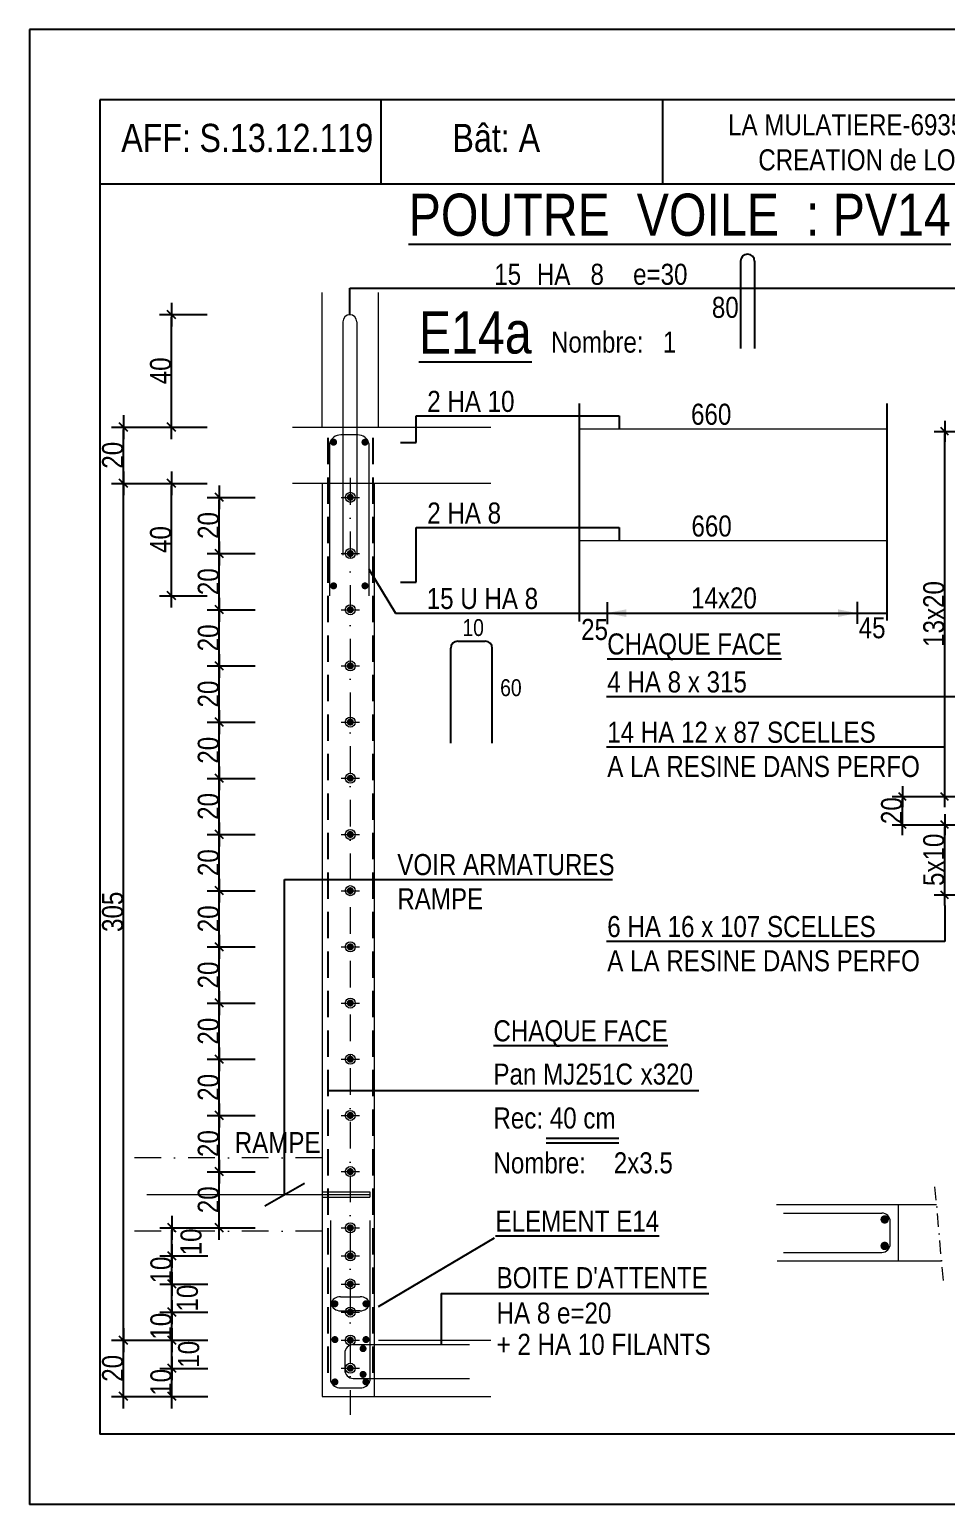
# Model space of a CAD drawing. Header units: metres. Extents: x -9927 to 45032, y -190416 to 12166.
# Drawn here: x 32681 to 33334, y -159147 to -158097 of the extents above; entities that cross this region are included whole.
import ezdxf
from ezdxf.enums import TextEntityAlignment as Align

# ---------------------------------------------------------------- set-up
doc = ezdxf.new("R2010")
doc.units = ezdxf.units.M
doc.header["$PDMODE"] = 65
doc.linetypes.add('CACHE2', pattern=[0.1875, 0.125, -0.0625])
doc.linetypes.add('TIRETPT2', pattern=[12.7, 6.35, -3.175, 0, -3.175])
for name, color, linetype in [('01_cote_gen', 4, 'Continuous'), ('01_fenetres', 171, 'Continuous'), ('01_linteaux', 3, 'Continuous'), ('01_sem', 42, 'Continuous'), ('01_texte', 230, 'Continuous'), ('AA_COTES', 2, 'Continuous')]:
    doc.layers.add(name, color=color, linetype=linetype)
doc.styles.add('STYLE2', font='ARIALN.TTF')
doc.dimstyles.new('JB25', dxfattribs={"dimscale": 0.1, "dimtxt": 150, "dimasz": 17, "dimexe": 0.1, "dimexo": 0.1, "dimgap": 0.09, "dimtad": 1, "dimdec": 1, "dimlfac": 0.5, "dimdsep": 46, "dimtxsty": 'STYLE2', "dimblk1": 'BOND_G', "dimblk2": 'BOND_D', "dimsah": 1, "dimcen": 1.5, "dimdle": 0.01, "dimse1": 1, "dimse2": 1, "dimclrd": 4, "dimclre": 2, "dimclrt": 5, "dimadec": 0, "dimazin": 0, "dimtfac": 2.333333, "dimtdec": 1, "dimtix": 1, "dimtmove": 2, "dimatfit": 3, "dimldrblk": 'BOND_G', "dimfxl": 1, "dimtolj": 1, "dimtzin": 0, "dimarcsym": 0})
doc.dimstyles.new('JB50', dxfattribs={"dimscale": 0.1, "dimtxt": 150, "dimasz": 15, "dimexe": 0.1, "dimexo": 0.1, "dimgap": 0.09, "dimtad": 1, "dimdec": 1, "dimdsep": 46, "dimtxsty": 'STYLE2', "dimblk1": 'BOND_G', "dimblk2": 'BOND_D', "dimsah": 1, "dimcen": 1.5, "dimdle": 0.01, "dimse1": 1, "dimse2": 1, "dimclrd": 4, "dimclre": 2, "dimclrt": 6, "dimazin": 2, "dimtfac": 2.333333, "dimtdec": 1, "dimtix": 1, "dimtmove": 2, "dimatfit": 3, "dimldrblk": 'BOND_G', "dimfxl": 1, "dimtolj": 1, "dimtzin": 0, "dimarcsym": 0})

# ---------------------------------------------------------------- blocks, each defined once
blk = doc.blocks.new('BOND_G')
at = {"layer": 'AA_COTES', "color": 0}
for p, q in [((0, -5), (0, 15)), ((5, 0), (-5, 0)), ((1.77, 1.77), (-1.77, -1.77))]:
    blk.add_line(p, q, dxfattribs=at)
blk = doc.blocks.new('BOND_D')
at = {"layer": 'AA_COTES', "color": 0}
for p, q in [((5, 0), (-5, 0)), ((-1.77, -1.77), (1.77, 1.77)), ((0, 5), (0, -15))]:
    blk.add_line(p, q, dxfattribs=at)
blk = doc.blocks.new('*D1529')
at = {"layer": '01_cote_gen', "color": 4, "linetype": 'Continuous', "lineweight": -2, "transparency": 16777216}
blk.add_line((32782.2, -158498.1), (32782.2, -158421.5), dxfattribs=at)
at = {"layer": 'DEFPOINTS', "color": 0, "linetype": 'Continuous', "lineweight": 0, "transparency": 16777216}
for p in [(32782.2, -158419.8), (32803.5, -158419.8), (32809, -158499.8)]:
    blk.add_point(p, dxfattribs=at)
at = {"layer": '01_cote_gen', "color": 4, "linetype": 'Continuous', "lineweight": -2, "transparency": 16777216, "xscale": 1.7, "yscale": 1.7, "zscale": 1.7}
for name, p, rotation in [('BOND_D', (32782.2, -158419.8), 90), ('BOND_G', (32782.2, -158499.8), 270)]:
    blk.add_blockref(name, p, dxfattribs=dict(at, rotation=rotation))
at = {"layer": '01_cote_gen', "color": 5, "linetype": 'Continuous', "lineweight": 0, "transparency": 16777216, "insert": (32774.5, -158459.8), "char_height": 15, "attachment_point": 5, "rotation": 90, "style": 'STYLE2'}
blk.add_mtext('\\A1;40', dxfattribs=at)
blk = doc.blocks.new('*D1530')
at = {"layer": '01_cote_gen', "color": 4, "linetype": 'Continuous', "lineweight": -2, "transparency": 16777216}
blk.add_line((32748.1, -158418.1), (32748.1, -158381.5), dxfattribs=at)
at = {"layer": 'DEFPOINTS', "color": 0, "linetype": 'Continuous', "lineweight": 0, "transparency": 16777216}
for p in [(32748.1, -158379.8), (32823.7, -158379.8), (32823.7, -158419.8)]:
    blk.add_point(p, dxfattribs=at)
at = {"layer": '01_cote_gen', "color": 4, "linetype": 'Continuous', "lineweight": -2, "transparency": 16777216, "xscale": 1.7, "yscale": 1.7, "zscale": 1.7}
for name, p, rotation in [('BOND_D', (32748.1, -158379.8), 90), ('BOND_G', (32748.1, -158419.8), 270)]:
    blk.add_blockref(name, p, dxfattribs=dict(at, rotation=rotation))
at = {"layer": '01_cote_gen', "color": 5, "linetype": 'Continuous', "lineweight": 0, "transparency": 16777216, "insert": (32740.4, -158399.8), "char_height": 15, "attachment_point": 5, "rotation": 90, "style": 'STYLE2'}
blk.add_mtext('\\A1;20', dxfattribs=at)
blk = doc.blocks.new('*D1531')
at = {"layer": '01_cote_gen', "color": 4, "lineweight": -2, "transparency": 16777216}
blk.add_line((32782.2, -158378.1), (32782.2, -158301.4), dxfattribs=at)
at = {"layer": 'DEFPOINTS', "color": 0, "lineweight": 0, "transparency": 16777216}
for p in [(32782.2, -158299.7), (32825.6, -158299.7), (32794.1, -158379.8)]:
    blk.add_point(p, dxfattribs=at)
at = {"layer": '01_cote_gen', "color": 4, "lineweight": -2, "transparency": 16777216, "xscale": 1.7, "yscale": 1.7, "zscale": 1.7}
for name, p, rotation in [('BOND_D', (32782.2, -158299.7), 90), ('BOND_G', (32782.2, -158379.8), 270)]:
    blk.add_blockref(name, p, dxfattribs=dict(at, rotation=rotation))
at = {"layer": '01_cote_gen', "color": 5, "lineweight": 0, "transparency": 16777216, "insert": (32774.5, -158339.7), "char_height": 15, "attachment_point": 5, "rotation": 90, "style": 'STYLE2'}
blk.add_mtext('\\A1;40', dxfattribs=at)
blk = doc.blocks.new('*D1535')
at = {"layer": '01_cote_gen', "color": 4, "linetype": 'Continuous', "lineweight": -2, "transparency": 16777216}
blk.add_line((32748.1, -159068.1), (32748.1, -159031.5), dxfattribs=at)
at = {"layer": 'DEFPOINTS', "color": 0, "linetype": 'Continuous', "lineweight": 0, "transparency": 16777216}
for p in [(32748.1, -159029.8), (32939.6, -159029.8), (32939.6, -159069.8)]:
    blk.add_point(p, dxfattribs=at)
at = {"layer": '01_cote_gen', "color": 4, "linetype": 'Continuous', "lineweight": -2, "transparency": 16777216, "xscale": 1.7, "yscale": 1.7, "zscale": 1.7}
for name, p, rotation in [('BOND_D', (32748.1, -159029.8), 90), ('BOND_G', (32748.1, -159069.8), 270)]:
    blk.add_blockref(name, p, dxfattribs=dict(at, rotation=rotation))
at = {"layer": '01_cote_gen', "color": 5, "linetype": 'Continuous', "lineweight": 0, "transparency": 16777216, "insert": (32740.4, -159049.8), "char_height": 15, "attachment_point": 5, "rotation": 90, "style": 'STYLE2'}
blk.add_mtext('\\A1;20', dxfattribs=at)
blk = doc.blocks.new('*D1536')
at = {"layer": '01_cote_gen', "color": 4, "linetype": 'Continuous', "lineweight": -2, "transparency": 16777216}
blk.add_line((32748.1, -159028.1), (32748.1, -158421.5), dxfattribs=at)
at = {"layer": 'DEFPOINTS', "color": 0, "linetype": 'Continuous', "lineweight": 0, "transparency": 16777216}
for p in [(32748.1, -158419.8), (32800.6, -158419.8), (32770.6, -159029.8)]:
    blk.add_point(p, dxfattribs=at)
at = {"layer": '01_cote_gen', "color": 4, "linetype": 'Continuous', "lineweight": -2, "transparency": 16777216, "xscale": 1.7, "yscale": 1.7, "zscale": 1.7}
for name, p, rotation in [('BOND_D', (32748.1, -158419.8), 90), ('BOND_G', (32748.1, -159029.8), 270)]:
    blk.add_blockref(name, p, dxfattribs=dict(at, rotation=rotation))
at = {"layer": '01_cote_gen', "color": 5, "linetype": 'Continuous', "lineweight": 0, "transparency": 16777216, "insert": (32740.4, -158724.8), "char_height": 15, "attachment_point": 5, "rotation": 90, "style": 'STYLE2'}
blk.add_mtext('\\A1;305', dxfattribs=at)
blk = doc.blocks.new('*D1537')
at = {"layer": '01_cote_gen', "color": 4, "lineweight": -2, "ltscale": 0.5, "transparency": 16777216}
blk.add_line((32782.5, -159068.1), (32782.5, -159051.5), dxfattribs=at)
at = {"layer": 'DEFPOINTS', "color": 0, "lineweight": 0, "ltscale": 0.5, "transparency": 16777216}
for p in [(32782.5, -159049.8), (32903, -159049.8), (32954.1, -159069.8)]:
    blk.add_point(p, dxfattribs=at)
at = {"layer": '01_cote_gen', "color": 4, "lineweight": -2, "ltscale": 0.5, "transparency": 16777216, "xscale": 1.7, "yscale": 1.7, "zscale": 1.7}
for name, p, rotation in [('BOND_D', (32782.5, -159049.8), 90), ('BOND_G', (32782.5, -159069.8), 270)]:
    blk.add_blockref(name, p, dxfattribs=dict(at, rotation=rotation))
at = {"layer": '01_cote_gen', "color": 5, "lineweight": 0, "ltscale": 0.5, "transparency": 16777216, "insert": (32774.8, -159059.8), "char_height": 15, "attachment_point": 5, "rotation": 90, "style": 'STYLE2'}
blk.add_mtext('\\A1;10', dxfattribs=at)
blk = doc.blocks.new('*D1538')
at = {"layer": '01_cote_gen', "color": 4, "lineweight": -2, "ltscale": 0.5, "transparency": 16777216}
blk.add_line((32782.5, -159048.1), (32782.5, -159031.5), dxfattribs=at)
at = {"layer": 'DEFPOINTS', "color": 0, "lineweight": 0, "ltscale": 0.5, "transparency": 16777216}
for p in [(32782.5, -159029.8), (32913, -159029.8), (32903, -159049.8)]:
    blk.add_point(p, dxfattribs=at)
at = {"layer": '01_cote_gen', "color": 4, "lineweight": -2, "ltscale": 0.5, "transparency": 16777216, "xscale": 1.7, "yscale": 1.7, "zscale": 1.7}
for name, p, rotation in [('BOND_D', (32782.5, -159029.8), 90), ('BOND_G', (32782.5, -159049.8), 270)]:
    blk.add_blockref(name, p, dxfattribs=dict(at, rotation=rotation))
at = {"layer": '01_cote_gen', "color": 5, "lineweight": 0, "ltscale": 0.5, "transparency": 16777216, "insert": (32794.5, -159039.8), "char_height": 15, "attachment_point": 5, "rotation": 90, "style": 'STYLE2'}
blk.add_mtext('\\A1;10', dxfattribs=at)
blk = doc.blocks.new('*D1539')
at = {"layer": '01_cote_gen', "color": 4, "lineweight": -2, "ltscale": 0.5, "transparency": 16777216}
blk.add_line((32782.5, -159028.1), (32782.5, -159011.5), dxfattribs=at)
at = {"layer": 'DEFPOINTS', "color": 0, "lineweight": 0, "ltscale": 0.5, "transparency": 16777216}
for p in [(32782.5, -159009.8), (32915.9, -159009.8), (32913, -159029.8)]:
    blk.add_point(p, dxfattribs=at)
at = {"layer": '01_cote_gen', "color": 4, "lineweight": -2, "ltscale": 0.5, "transparency": 16777216, "xscale": 1.7, "yscale": 1.7, "zscale": 1.7}
for name, p, rotation in [('BOND_D', (32782.5, -159009.8), 90), ('BOND_G', (32782.5, -159029.8), 270)]:
    blk.add_blockref(name, p, dxfattribs=dict(at, rotation=rotation))
at = {"layer": '01_cote_gen', "color": 5, "lineweight": 0, "ltscale": 0.5, "transparency": 16777216, "insert": (32774.8, -159019.8), "char_height": 15, "attachment_point": 5, "rotation": 90, "style": 'STYLE2'}
blk.add_mtext('\\A1;10', dxfattribs=at)
blk = doc.blocks.new('*D1540')
at = {"layer": '01_cote_gen', "color": 4, "lineweight": -2, "ltscale": 0.5, "transparency": 16777216}
blk.add_line((32782.5, -159008.1), (32782.5, -158991.5), dxfattribs=at)
at = {"layer": 'DEFPOINTS', "color": 0, "lineweight": 0, "ltscale": 0.5, "transparency": 16777216}
for p in [(32782.5, -158989.8), (32915.9, -158989.8), (32915.9, -159009.8)]:
    blk.add_point(p, dxfattribs=at)
at = {"layer": '01_cote_gen', "color": 4, "lineweight": -2, "ltscale": 0.5, "transparency": 16777216, "xscale": 1.7, "yscale": 1.7, "zscale": 1.7}
for name, p, rotation in [('BOND_D', (32782.5, -158989.8), 90), ('BOND_G', (32782.5, -159009.8), 270)]:
    blk.add_blockref(name, p, dxfattribs=dict(at, rotation=rotation))
at = {"layer": '01_cote_gen', "color": 5, "lineweight": 0, "ltscale": 0.5, "transparency": 16777216, "insert": (32793.6, -158999.8), "char_height": 15, "attachment_point": 5, "rotation": 90, "style": 'STYLE2'}
blk.add_mtext('\\A1;10', dxfattribs=at)
blk = doc.blocks.new('*D1541')
at = {"layer": '01_cote_gen', "color": 4, "lineweight": -2, "ltscale": 0.5, "transparency": 16777216}
blk.add_line((32782.5, -158988.1), (32782.5, -158971.5), dxfattribs=at)
at = {"layer": 'DEFPOINTS', "color": 0, "lineweight": 0, "ltscale": 0.5, "transparency": 16777216}
for p in [(32782.5, -158969.8), (32915.9, -158969.8), (32915.9, -158989.8)]:
    blk.add_point(p, dxfattribs=at)
at = {"layer": '01_cote_gen', "color": 4, "lineweight": -2, "ltscale": 0.5, "transparency": 16777216, "xscale": 1.7, "yscale": 1.7, "zscale": 1.7}
for name, p, rotation in [('BOND_D', (32782.5, -158969.8), 90), ('BOND_G', (32782.5, -158989.8), 270)]:
    blk.add_blockref(name, p, dxfattribs=dict(at, rotation=rotation))
at = {"layer": '01_cote_gen', "color": 5, "lineweight": 0, "ltscale": 0.5, "transparency": 16777216, "insert": (32774.8, -158979.8), "char_height": 15, "attachment_point": 5, "rotation": 90, "style": 'STYLE2'}
blk.add_mtext('\\A1;10', dxfattribs=at)
blk = doc.blocks.new('*D1542')
at = {"layer": '01_cote_gen', "color": 4, "lineweight": -2, "ltscale": 0.5, "transparency": 16777216}
blk.add_line((32782.5, -158968.1), (32782.5, -158951.5), dxfattribs=at)
at = {"layer": 'DEFPOINTS', "color": 0, "lineweight": 0, "ltscale": 0.5, "transparency": 16777216}
for p in [(32782.5, -158949.8), (32915.9, -158949.8), (32915.9, -158969.8)]:
    blk.add_point(p, dxfattribs=at)
at = {"layer": '01_cote_gen', "color": 4, "lineweight": -2, "ltscale": 0.5, "transparency": 16777216, "xscale": 1.7, "yscale": 1.7, "zscale": 1.7}
for name, p, rotation in [('BOND_D', (32782.5, -158949.8), 90), ('BOND_G', (32782.5, -158969.8), 270)]:
    blk.add_blockref(name, p, dxfattribs=dict(at, rotation=rotation))
at = {"layer": '01_cote_gen', "color": 5, "lineweight": 0, "ltscale": 0.5, "transparency": 16777216, "insert": (32796.2, -158959.8), "char_height": 15, "attachment_point": 5, "rotation": 90, "style": 'STYLE2'}
blk.add_mtext('\\A1;10', dxfattribs=at)
blk = doc.blocks.new('*D1543')
at = {"layer": '01_cote_gen', "color": 4, "lineweight": -2, "ltscale": 0.5, "transparency": 16777216}
blk.add_line((32816.2, -158948.1), (32816.2, -158911.5), dxfattribs=at)
at = {"layer": 'DEFPOINTS', "color": 0, "lineweight": 0, "ltscale": 0.5, "transparency": 16777216}
for p in [(32816.2, -158909.8), (32915.9, -158909.8), (32915.9, -158949.8)]:
    blk.add_point(p, dxfattribs=at)
at = {"layer": '01_cote_gen', "color": 4, "lineweight": -2, "ltscale": 0.5, "transparency": 16777216, "xscale": 1.7, "yscale": 1.7, "zscale": 1.7}
for name, p, rotation in [('BOND_D', (32816.2, -158909.8), 90), ('BOND_G', (32816.2, -158949.8), 270)]:
    blk.add_blockref(name, p, dxfattribs=dict(at, rotation=rotation))
at = {"layer": '01_cote_gen', "color": 5, "lineweight": 0, "ltscale": 0.5, "transparency": 16777216, "insert": (32808.5, -158929.8), "char_height": 15, "attachment_point": 5, "rotation": 90, "style": 'STYLE2'}
blk.add_mtext('\\A1;20', dxfattribs=at)
blk = doc.blocks.new('*D1544')
at = {"layer": '01_cote_gen', "color": 4, "lineweight": -2, "ltscale": 0.5, "transparency": 16777216}
blk.add_line((32816.2, -158908.1), (32816.2, -158871.5), dxfattribs=at)
at = {"layer": 'DEFPOINTS', "color": 0, "lineweight": 0, "ltscale": 0.5, "transparency": 16777216}
for p in [(32816.2, -158869.8), (32915.9, -158869.8), (32915.9, -158909.8)]:
    blk.add_point(p, dxfattribs=at)
at = {"layer": '01_cote_gen', "color": 4, "lineweight": -2, "ltscale": 0.5, "transparency": 16777216, "xscale": 1.7, "yscale": 1.7, "zscale": 1.7}
for name, p, rotation in [('BOND_D', (32816.2, -158869.8), 90), ('BOND_G', (32816.2, -158909.8), 270)]:
    blk.add_blockref(name, p, dxfattribs=dict(at, rotation=rotation))
at = {"layer": '01_cote_gen', "color": 5, "lineweight": 0, "ltscale": 0.5, "transparency": 16777216, "insert": (32808.5, -158889.8), "char_height": 15, "attachment_point": 5, "rotation": 90, "style": 'STYLE2'}
blk.add_mtext('\\A1;20', dxfattribs=at)
blk = doc.blocks.new('*D1545')
at = {"layer": '01_cote_gen', "color": 4, "lineweight": -2, "ltscale": 0.5, "transparency": 16777216}
blk.add_line((32816.2, -158868.1), (32816.2, -158831.5), dxfattribs=at)
at = {"layer": 'DEFPOINTS', "color": 0, "lineweight": 0, "ltscale": 0.5, "transparency": 16777216}
for p in [(32816.2, -158829.8), (32915.9, -158829.8), (32915.9, -158869.8)]:
    blk.add_point(p, dxfattribs=at)
at = {"layer": '01_cote_gen', "color": 4, "lineweight": -2, "ltscale": 0.5, "transparency": 16777216, "xscale": 1.7, "yscale": 1.7, "zscale": 1.7}
for name, p, rotation in [('BOND_D', (32816.2, -158829.8), 90), ('BOND_G', (32816.2, -158869.8), 270)]:
    blk.add_blockref(name, p, dxfattribs=dict(at, rotation=rotation))
at = {"layer": '01_cote_gen', "color": 5, "lineweight": 0, "ltscale": 0.5, "transparency": 16777216, "insert": (32808.5, -158849.8), "char_height": 15, "attachment_point": 5, "rotation": 90, "style": 'STYLE2'}
blk.add_mtext('\\A1;20', dxfattribs=at)
blk = doc.blocks.new('*D1546')
at = {"layer": '01_cote_gen', "color": 4, "lineweight": -2, "ltscale": 0.5, "transparency": 16777216}
blk.add_line((32816.2, -158828.1), (32816.2, -158791.5), dxfattribs=at)
at = {"layer": 'DEFPOINTS', "color": 0, "lineweight": 0, "ltscale": 0.5, "transparency": 16777216}
for p in [(32816.2, -158789.8), (32903, -158789.8), (32915.9, -158829.8)]:
    blk.add_point(p, dxfattribs=at)
at = {"layer": '01_cote_gen', "color": 4, "lineweight": -2, "ltscale": 0.5, "transparency": 16777216, "xscale": 1.7, "yscale": 1.7, "zscale": 1.7}
for name, p, rotation in [('BOND_D', (32816.2, -158789.8), 90), ('BOND_G', (32816.2, -158829.8), 270)]:
    blk.add_blockref(name, p, dxfattribs=dict(at, rotation=rotation))
at = {"layer": '01_cote_gen', "color": 5, "lineweight": 0, "ltscale": 0.5, "transparency": 16777216, "insert": (32808.5, -158809.8), "char_height": 15, "attachment_point": 5, "rotation": 90, "style": 'STYLE2'}
blk.add_mtext('\\A1;20', dxfattribs=at)
blk = doc.blocks.new('*D1547')
at = {"layer": '01_cote_gen', "color": 4, "lineweight": -2, "ltscale": 0.5, "transparency": 16777216}
blk.add_line((32816.2, -158788.1), (32816.2, -158751.5), dxfattribs=at)
at = {"layer": 'DEFPOINTS', "color": 0, "lineweight": 0, "ltscale": 0.5, "transparency": 16777216}
for p in [(32816.2, -158749.8), (32915.9, -158749.8), (32903, -158789.8)]:
    blk.add_point(p, dxfattribs=at)
at = {"layer": '01_cote_gen', "color": 4, "lineweight": -2, "ltscale": 0.5, "transparency": 16777216, "xscale": 1.7, "yscale": 1.7, "zscale": 1.7}
for name, p, rotation in [('BOND_D', (32816.2, -158749.8), 90), ('BOND_G', (32816.2, -158789.8), 270)]:
    blk.add_blockref(name, p, dxfattribs=dict(at, rotation=rotation))
at = {"layer": '01_cote_gen', "color": 5, "lineweight": 0, "ltscale": 0.5, "transparency": 16777216, "insert": (32808.5, -158769.8), "char_height": 15, "attachment_point": 5, "rotation": 90, "style": 'STYLE2'}
blk.add_mtext('\\A1;20', dxfattribs=at)
blk = doc.blocks.new('*D1548')
at = {"layer": '01_cote_gen', "color": 4, "lineweight": -2, "ltscale": 0.5, "transparency": 16777216}
blk.add_line((32816.2, -158748.1), (32816.2, -158711.5), dxfattribs=at)
at = {"layer": 'DEFPOINTS', "color": 0, "lineweight": 0, "ltscale": 0.5, "transparency": 16777216}
for p in [(32816.2, -158709.8), (32903, -158709.8), (32915.9, -158749.8)]:
    blk.add_point(p, dxfattribs=at)
at = {"layer": '01_cote_gen', "color": 4, "lineweight": -2, "ltscale": 0.5, "transparency": 16777216, "xscale": 1.7, "yscale": 1.7, "zscale": 1.7}
for name, p, rotation in [('BOND_D', (32816.2, -158709.8), 90), ('BOND_G', (32816.2, -158749.8), 270)]:
    blk.add_blockref(name, p, dxfattribs=dict(at, rotation=rotation))
at = {"layer": '01_cote_gen', "color": 5, "lineweight": 0, "ltscale": 0.5, "transparency": 16777216, "insert": (32808.5, -158729.8), "char_height": 15, "attachment_point": 5, "rotation": 90, "style": 'STYLE2'}
blk.add_mtext('\\A1;20', dxfattribs=at)
blk = doc.blocks.new('*D1549')
at = {"layer": '01_cote_gen', "color": 4, "lineweight": -2, "ltscale": 0.5, "transparency": 16777216}
blk.add_line((32816.2, -158708.1), (32816.2, -158671.5), dxfattribs=at)
at = {"layer": 'DEFPOINTS', "color": 0, "lineweight": 0, "ltscale": 0.5, "transparency": 16777216}
for p in [(32816.2, -158669.8), (32903, -158669.8), (32903, -158709.8)]:
    blk.add_point(p, dxfattribs=at)
at = {"layer": '01_cote_gen', "color": 4, "lineweight": -2, "ltscale": 0.5, "transparency": 16777216, "xscale": 1.7, "yscale": 1.7, "zscale": 1.7}
for name, p, rotation in [('BOND_D', (32816.2, -158669.8), 90), ('BOND_G', (32816.2, -158709.8), 270)]:
    blk.add_blockref(name, p, dxfattribs=dict(at, rotation=rotation))
at = {"layer": '01_cote_gen', "color": 5, "lineweight": 0, "ltscale": 0.5, "transparency": 16777216, "insert": (32808.5, -158689.8), "char_height": 15, "attachment_point": 5, "rotation": 90, "style": 'STYLE2'}
blk.add_mtext('\\A1;20', dxfattribs=at)
blk = doc.blocks.new('*D1550')
at = {"layer": '01_cote_gen', "color": 4, "lineweight": -2, "ltscale": 0.5, "transparency": 16777216}
blk.add_line((32816.2, -158668.1), (32816.2, -158631.5), dxfattribs=at)
at = {"layer": 'DEFPOINTS', "color": 0, "lineweight": 0, "ltscale": 0.5, "transparency": 16777216}
for p in [(32816.2, -158629.8), (32903, -158629.8), (32903, -158669.8)]:
    blk.add_point(p, dxfattribs=at)
at = {"layer": '01_cote_gen', "color": 4, "lineweight": -2, "ltscale": 0.5, "transparency": 16777216, "xscale": 1.7, "yscale": 1.7, "zscale": 1.7}
for name, p, rotation in [('BOND_D', (32816.2, -158629.8), 90), ('BOND_G', (32816.2, -158669.8), 270)]:
    blk.add_blockref(name, p, dxfattribs=dict(at, rotation=rotation))
at = {"layer": '01_cote_gen', "color": 5, "lineweight": 0, "ltscale": 0.5, "transparency": 16777216, "insert": (32808.5, -158649.8), "char_height": 15, "attachment_point": 5, "rotation": 90, "style": 'STYLE2'}
blk.add_mtext('\\A1;20', dxfattribs=at)
blk = doc.blocks.new('*D1551')
at = {"layer": '01_cote_gen', "color": 4, "lineweight": -2, "ltscale": 0.5, "transparency": 16777216}
blk.add_line((32816.2, -158628.1), (32816.2, -158591.5), dxfattribs=at)
at = {"layer": 'DEFPOINTS', "color": 0, "lineweight": 0, "ltscale": 0.5, "transparency": 16777216}
for p in [(32816.2, -158589.8), (32903, -158589.8), (32903, -158629.8)]:
    blk.add_point(p, dxfattribs=at)
at = {"layer": '01_cote_gen', "color": 4, "lineweight": -2, "ltscale": 0.5, "transparency": 16777216, "xscale": 1.7, "yscale": 1.7, "zscale": 1.7}
for name, p, rotation in [('BOND_D', (32816.2, -158589.8), 90), ('BOND_G', (32816.2, -158629.8), 270)]:
    blk.add_blockref(name, p, dxfattribs=dict(at, rotation=rotation))
at = {"layer": '01_cote_gen', "color": 5, "lineweight": 0, "ltscale": 0.5, "transparency": 16777216, "insert": (32808.5, -158609.8), "char_height": 15, "attachment_point": 5, "rotation": 90, "style": 'STYLE2'}
blk.add_mtext('\\A1;20', dxfattribs=at)
blk = doc.blocks.new('*D1552')
at = {"layer": '01_cote_gen', "color": 4, "lineweight": -2, "ltscale": 0.5, "transparency": 16777216}
blk.add_line((32816.2, -158588.1), (32816.2, -158551.5), dxfattribs=at)
at = {"layer": 'DEFPOINTS', "color": 0, "lineweight": 0, "ltscale": 0.5, "transparency": 16777216}
for p in [(32816.2, -158549.8), (32903, -158549.8), (32903, -158589.8)]:
    blk.add_point(p, dxfattribs=at)
at = {"layer": '01_cote_gen', "color": 4, "lineweight": -2, "ltscale": 0.5, "transparency": 16777216, "xscale": 1.7, "yscale": 1.7, "zscale": 1.7}
for name, p, rotation in [('BOND_D', (32816.2, -158549.8), 90), ('BOND_G', (32816.2, -158589.8), 270)]:
    blk.add_blockref(name, p, dxfattribs=dict(at, rotation=rotation))
at = {"layer": '01_cote_gen', "color": 5, "lineweight": 0, "ltscale": 0.5, "transparency": 16777216, "insert": (32808.5, -158569.8), "char_height": 15, "attachment_point": 5, "rotation": 90, "style": 'STYLE2'}
blk.add_mtext('\\A1;20', dxfattribs=at)
blk = doc.blocks.new('*D1553')
at = {"layer": '01_cote_gen', "color": 4, "lineweight": -2, "ltscale": 0.5, "transparency": 16777216}
blk.add_line((32816.2, -158548.1), (32816.2, -158511.5), dxfattribs=at)
at = {"layer": 'DEFPOINTS', "color": 0, "lineweight": 0, "ltscale": 0.5, "transparency": 16777216}
for p in [(32816.2, -158509.8), (32903, -158509.8), (32903, -158549.8)]:
    blk.add_point(p, dxfattribs=at)
at = {"layer": '01_cote_gen', "color": 4, "lineweight": -2, "ltscale": 0.5, "transparency": 16777216, "xscale": 1.7, "yscale": 1.7, "zscale": 1.7}
for name, p, rotation in [('BOND_D', (32816.2, -158509.8), 90), ('BOND_G', (32816.2, -158549.8), 270)]:
    blk.add_blockref(name, p, dxfattribs=dict(at, rotation=rotation))
at = {"layer": '01_cote_gen', "color": 5, "lineweight": 0, "ltscale": 0.5, "transparency": 16777216, "insert": (32808.5, -158529.8), "char_height": 15, "attachment_point": 5, "rotation": 90, "style": 'STYLE2'}
blk.add_mtext('\\A1;20', dxfattribs=at)
blk = doc.blocks.new('*D1554')
at = {"layer": '01_cote_gen', "color": 4, "lineweight": -2, "ltscale": 0.5, "transparency": 16777216}
blk.add_line((32816.2, -158508.1), (32816.2, -158471.5), dxfattribs=at)
at = {"layer": 'DEFPOINTS', "color": 0, "lineweight": 0, "ltscale": 0.5, "transparency": 16777216}
for p in [(32816.2, -158469.8), (32915.9, -158469.8), (32903, -158509.8)]:
    blk.add_point(p, dxfattribs=at)
at = {"layer": '01_cote_gen', "color": 4, "lineweight": -2, "ltscale": 0.5, "transparency": 16777216, "xscale": 1.7, "yscale": 1.7, "zscale": 1.7}
for name, p, rotation in [('BOND_D', (32816.2, -158469.8), 90), ('BOND_G', (32816.2, -158509.8), 270)]:
    blk.add_blockref(name, p, dxfattribs=dict(at, rotation=rotation))
at = {"layer": '01_cote_gen', "color": 5, "lineweight": 0, "ltscale": 0.5, "transparency": 16777216, "insert": (32808.5, -158489.8), "char_height": 15, "attachment_point": 5, "rotation": 90, "style": 'STYLE2'}
blk.add_mtext('\\A1;20', dxfattribs=at)
blk = doc.blocks.new('*D1555')
at = {"layer": '01_cote_gen', "color": 4, "lineweight": -2, "ltscale": 0.5, "transparency": 16777216}
blk.add_line((32816.2, -158468.1), (32816.2, -158431.5), dxfattribs=at)
at = {"layer": 'DEFPOINTS', "color": 0, "lineweight": 0, "ltscale": 0.5, "transparency": 16777216}
for p in [(32816.2, -158429.8), (32915.9, -158429.8), (32915.9, -158469.8)]:
    blk.add_point(p, dxfattribs=at)
at = {"layer": '01_cote_gen', "color": 4, "lineweight": -2, "ltscale": 0.5, "transparency": 16777216, "xscale": 1.7, "yscale": 1.7, "zscale": 1.7}
for name, p, rotation in [('BOND_D', (32816.2, -158429.8), 90), ('BOND_G', (32816.2, -158469.8), 270)]:
    blk.add_blockref(name, p, dxfattribs=dict(at, rotation=rotation))
at = {"layer": '01_cote_gen', "color": 5, "lineweight": 0, "ltscale": 0.5, "transparency": 16777216, "insert": (32808.5, -158449.8), "char_height": 15, "attachment_point": 5, "rotation": 90, "style": 'STYLE2'}
blk.add_mtext('\\A1;20', dxfattribs=at)
blk = doc.blocks.new('*D1561')
at = {"layer": '01_cote_gen', "color": 4, "lineweight": -2, "ltscale": 0.5, "transparency": 16777216}
blk.add_line((33302.4, -158661.3), (33302.4, -158644.3), dxfattribs=at)
at = {"layer": 'DEFPOINTS', "color": 0, "lineweight": 0, "ltscale": 0.5, "transparency": 16777216}
for p in [(33302.4, -158642.8), (33381.4, -158642.8), (33354.9, -158662.8)]:
    blk.add_point(p, dxfattribs=at)
at = {"layer": '01_cote_gen', "color": 4, "lineweight": -2, "ltscale": 0.5, "transparency": 16777216, "xscale": 1.5, "yscale": 1.5, "zscale": 1.5}
for name, p, rotation in [('BOND_D', (33302.4, -158642.8), 90), ('BOND_G', (33302.4, -158662.8), 270)]:
    blk.add_blockref(name, p, dxfattribs=dict(at, rotation=rotation))
at = {"layer": '01_cote_gen', "color": 6, "lineweight": 0, "ltscale": 0.5, "transparency": 16777216, "insert": (33294.7, -158652.8), "char_height": 15, "attachment_point": 5, "rotation": 90, "style": 'STYLE2'}
blk.add_mtext('\\A1;20', dxfattribs=at)
blk = doc.blocks.new('*D1562')
at = {"layer": '01_cote_gen', "color": 4, "lineweight": -2, "ltscale": 0.5, "transparency": 16777216}
blk.add_line((33332.4, -158641.3), (33332.4, -158384.3), dxfattribs=at)
at = {"layer": 'DEFPOINTS', "color": 0, "lineweight": 0, "ltscale": 0.5, "transparency": 16777216}
for p in [(33332.4, -158382.8), (33461.4, -158382.8), (33324.9, -158642.8)]:
    blk.add_point(p, dxfattribs=at)
at = {"layer": '01_cote_gen', "color": 4, "lineweight": -2, "ltscale": 0.5, "transparency": 16777216, "xscale": 1.5, "yscale": 1.5, "zscale": 1.5}
for name, p, rotation in [('BOND_D', (33332.4, -158382.8), 90), ('BOND_G', (33332.4, -158642.8), 270)]:
    blk.add_blockref(name, p, dxfattribs=dict(at, rotation=rotation))
at = {"layer": '01_cote_gen', "color": 6, "lineweight": 0, "ltscale": 0.5, "transparency": 16777216, "insert": (33324.7, -158512.8), "char_height": 15, "attachment_point": 5, "rotation": 90, "style": 'STYLE2'}
blk.add_mtext('\\A1;13x20', dxfattribs=at)
blk = doc.blocks.new('*D1563')
at = {"layer": '01_cote_gen', "color": 4, "lineweight": -2, "ltscale": 0.5, "transparency": 16777216}
blk.add_line((33332.4, -158711.3), (33332.4, -158664.3), dxfattribs=at)
at = {"layer": 'DEFPOINTS', "color": 0, "lineweight": 0, "ltscale": 0.5, "transparency": 16777216}
for p in [(33332.4, -158662.8), (33445.9, -158662.8), (33445.9, -158712.8)]:
    blk.add_point(p, dxfattribs=at)
at = {"layer": '01_cote_gen', "color": 4, "lineweight": -2, "ltscale": 0.5, "transparency": 16777216, "xscale": 1.5, "yscale": 1.5, "zscale": 1.5}
for name, p, rotation in [('BOND_D', (33332.4, -158662.8), 90), ('BOND_G', (33332.4, -158712.8), 270)]:
    blk.add_blockref(name, p, dxfattribs=dict(at, rotation=rotation))
at = {"layer": '01_cote_gen', "color": 6, "lineweight": 0, "ltscale": 0.5, "transparency": 16777216, "insert": (33324.7, -158687.8), "char_height": 15, "attachment_point": 5, "rotation": 90, "style": 'STYLE2'}
blk.add_mtext('\\A1;5x10', dxfattribs=at)

msp = doc.modelspace()

# ---------------------------------------------------------------- linework, layer by layer
at = {"layer": '01_fenetres', "ltscale": 30}
for p, q in [((32731.18, -158146.73), (32731.18, -159096.73)), ((32731.18, -158146.73), (32731.18, -159096.73)), ((32731.18, -158146.73), (32731.18, -159096.73)), ((34116.18, -158146.73), (32731.18, -158146.73)), ((32931.18, -158146.73), (32931.18, -158206.73)), ((33131.58, -158146.73), (33131.58, -158206.73)), ((34116.18, -158206.73), (32731.18, -158206.73)), ((34116.18, -159096.73), (32731.18, -159096.73))]:
    msp.add_line(p, q, dxfattribs=at)
at = {"layer": '01_linteaux', "linetype": 'Continuous'}
for p, q in [((33187.16, -158261.65), (33187.16, -158323.82)), ((33197.16, -158261.65), (33197.16, -158323.82)), ((32980.89, -158604.74), (32980.89, -158537.16)), ((32985.89, -158532.16), (33005.5, -158532.16)), ((33010.5, -158604.74), (33010.5, -158537.16))]:
    msp.add_line(p, q, dxfattribs=at)
at = {"layer": '01_linteaux', "linetype": 'ByBlock', "lineweight": 18}
for p, q in [((33212.61, -158933.23), (33326.59, -158933.23)), ((33299.61, -158947.23), (33299.61, -158933.23)), ((33217.61, -158939.23), (33287.61, -158939.23)), ((33293.61, -158961.23), (33293.61, -158945.23)), ((33299.61, -158973.23), (33299.61, -158947.23)), ((33299.61, -158947.23), (33299.61, -158947.23)), ((33217.61, -158967.23), (33287.61, -158967.23)), ((33213.13, -158973.23), (33330.19, -158973.23))]:
    msp.add_line(p, q, dxfattribs=at)
at = {"layer": '01_linteaux', "linetype": 'Continuous'}
for centre, start, end in [((33192.16, -158261.65), 0, 180), ((32985.89, -158537.16), 90, 180), ((33005.5, -158537.16), 0, 90)]:
    msp.add_arc(centre, 5, start, end, dxfattribs=at)
at = {"layer": '01_linteaux', "linetype": 'ByBlock', "lineweight": 18}
for centre, start, end in [((33287.61, -158945.23), 0, 90), ((33287.61, -158961.23), 270, 0)]:
    msp.add_arc(centre, 6, start, end, dxfattribs=at)
at = {"layer": '01_sem', "color": 2, "lineweight": 0, "ltscale": 7}
for p, q in [((32889.44, -158379.76), (32889.44, -158284.02)), ((32929.44, -158379.76), (32929.44, -158284.02)), ((32904.09, -158304.76), (32904.09, -158470.81)), ((32914.09, -158304.76), (32914.09, -158470.81)), ((32868.37, -158379.76), (33009.38, -158379.76)), ((33072.39, -158380.9), (33291.27, -158380.9)), ((32894.72, -158391.36), (32894.72, -158499.76)), ((32914.72, -158385.36), (32902.72, -158385.36)), ((32922.72, -158391.36), (32922.72, -158499.76)), ((32868.37, -158419.76), (33009.38, -158419.76)), ((32889.44, -158419.76), (32889.44, -159069.76)), ((32926.44, -158419.76), (32926.44, -159069.76)), ((32902.97, -158429.76), (32915.91, -158429.76)), ((33072.39, -158460.39), (33291.27, -158460.39)), ((32902.97, -158469.76), (32915.91, -158469.76)), ((32902.97, -158509.76), (32915.91, -158509.76)), ((32902.97, -158549.76), (32915.91, -158549.76)), ((32902.97, -158589.76), (32915.91, -158589.76)), ((32902.97, -158629.76), (32915.91, -158629.76)), ((32902.97, -158669.76), (32915.91, -158669.76)), ((32902.97, -158709.76), (32915.91, -158709.76)), ((32902.97, -158749.76), (32915.91, -158749.76)), ((32902.97, -158789.76), (32915.91, -158789.76)), ((32902.97, -158829.76), (32915.91, -158829.76)), ((32902.97, -158869.76), (32915.91, -158869.76)), ((32902.97, -158909.76), (32915.91, -158909.76)), ((32764.63, -158926.06), (32923.35, -158926.06)), ((32889.44, -158924.06), (32923.44, -158924.06)), ((32923.44, -158924.06), (32923.44, -158928.06)), ((32889.44, -158928.06), (32923.44, -158928.06)), ((32895.44, -158944.67), (32895.44, -159058.76)), ((32923.44, -158944.67), (32923.44, -159058.76)), ((32902.97, -158949.76), (32915.91, -158949.76)), ((32902.97, -158969.76), (32915.91, -158969.76)), ((32902.97, -158989.76), (32915.91, -158989.76)), ((32902.44, -158998.8), (32916.44, -158998.8)), ((32902.44, -159008.8), (32908.35, -159008.8)), ((32902.97, -159009.76), (32915.91, -159009.76)), ((32916.44, -159008.8), (32910.52, -159008.8)), ((32902.97, -159029.76), (32915.91, -159029.76)), ((32911.44, -159032.94), (32994.37, -159032.94)), ((32929.44, -159029.76), (33009.38, -159029.76)), ((32905.44, -159038.94), (32905.44, -159050.94)), ((32902.97, -159049.76), (32915.91, -159049.76)), ((32902.44, -159063.76), (32916.44, -159063.76)), ((32911.44, -159056.94), (32994.37, -159056.94)), ((32889.44, -159069.76), (33009.38, -159069.76))]:
    msp.add_line(p, q, dxfattribs=at)
at = {"layer": '01_sem', "color": 2, "linetype": 'TIRETPT2', "lineweight": 0, "ltscale": 3}
for p, q in [((32909.44, -158415.94), (32909.44, -159082.92)), ((32889.44, -158900.06), (32754.82, -158900.06)), ((32889.44, -158952.06), (32752.31, -158952.06))]:
    msp.add_line(p, q, dxfattribs=at)
at = {"layer": '01_sem', "color": 2, "linetype": 'TIRETPT2', "lineweight": 0, "ltscale": 1.5}
msp.add_line((33331.46, -158987.32), (33325.2, -158917.73), dxfattribs=at)
at = {"layer": '01_sem', "color": 2, "lineweight": 0, "ltscale": 7, "const_width": 2.5, "flags": 128}
for points in [[(32897.55, -158389.25, -1), (32897.55, -158391.75, -1)], [(32919.89, -158389.25, 1), (32919.89, -158391.75, 1)], [(32908.19, -158429.76, 1), (32910.69, -158429.76, 1)], [(32908.19, -158469.76, 1), (32910.69, -158469.76, 1)], [(32897.55, -158491.52, -1), (32897.55, -158494.02, -1)], [(32919.89, -158491.52, 1), (32919.89, -158494.02, 1)], [(32908.19, -158509.76, 1), (32910.69, -158509.76, 1)], [(32908.19, -158549.76, 1), (32910.69, -158549.76, 1)], [(32908.19, -158589.76, 1), (32910.69, -158589.76, 1)], [(32908.19, -158629.76, 1), (32910.69, -158629.76, 1)], [(32908.19, -158669.76, 1), (32910.69, -158669.76, 1)], [(32908.19, -158709.76, 1), (32910.69, -158709.76, 1)], [(32908.19, -158749.76, 1), (32910.69, -158749.76, 1)], [(32908.19, -158789.76, 1), (32910.69, -158789.76, 1)], [(32908.19, -158829.76, 1), (32910.69, -158829.76, 1)], [(32908.19, -158869.76, 1), (32910.69, -158869.76, 1)], [(32908.19, -158909.76, 1), (32910.69, -158909.76, 1)], [(32908.19, -158949.76, 1), (32910.69, -158949.76, 1)], [(32908.19, -158969.76, 1), (32910.69, -158969.76, 1)], [(32908.19, -158989.76, 1), (32910.69, -158989.76, 1)], [(32897.25, -159003.85, 1), (32899.75, -159003.85, 1)], [(32919.32, -159003.85, 1), (32921.82, -159003.85, 1)], [(32908.19, -159009.76, 1), (32910.69, -159009.76, 1)], [(32897.25, -159029.31, 1), (32899.75, -159029.31, 1)], [(32908.19, -159029.76, 1), (32910.69, -159029.76, 1)], [(32919.32, -159029.31, 1), (32921.82, -159029.31, 1)], [(32917.25, -159035.78, 1), (32919.75, -159035.78, 1)], [(32908.19, -159049.76, 1), (32910.69, -159049.76, 1)], [(32917.28, -159054.1, 1), (32919.78, -159054.1, 1)], [(32897.25, -159059.47, 1), (32899.75, -159059.47, 1)], [(32919.32, -159059.47, 1), (32921.82, -159059.47, 1)]]:
    msp.add_lwpolyline(points, format="xyb", close=True, dxfattribs=at)
at = {"layer": '01_sem', "color": 2, "lineweight": 0, "ltscale": 7}
for centre in [(32909.44, -158429.76), (32909.44, -158469.76), (32909.44, -158509.76), (32909.44, -158549.76), (32909.44, -158589.76), (32909.44, -158629.76), (32909.44, -158669.76), (32909.44, -158709.76), (32909.44, -158749.76), (32909.44, -158789.76), (32909.44, -158829.76), (32909.44, -158869.76), (32909.44, -158909.76), (32909.44, -158949.76), (32909.44, -158969.76), (32909.44, -158989.76), (32909.44, -159009.76), (32909.44, -159029.76), (32909.44, -159049.76)]:
    msp.add_circle(centre, 3.57, dxfattribs=at)
for centre, radius, start, end in [((32909.09, -158304.76), 5, 0, 180), ((32902.46, -158393.35), 7.99, 88.13962, 165.60018), ((32914.98, -158393.35), 7.99, 14.39982, 91.86038), ((32902.18, -159005.84), 7.05, 87.93217, 163.14319), ((32916.69, -159005.84), 7.05, 16.85681, 92.06783), ((32902.18, -159001.76), 7.05, 196.85681, 272.06783), ((32916.69, -159001.76), 7.05, 267.93217, 343.14319), ((32911.44, -159038.94), 6, 90, 180), ((32911.44, -159050.94), 6, 180, 270), ((32902.18, -159056.71), 7.05, 196.85681, 272.06783), ((32916.69, -159056.71), 7.05, 267.93217, 343.14319)]:
    msp.add_arc(centre, radius, start, end, dxfattribs=at)
at = {"layer": '01_texte', "ltscale": 30}
for p, q in [((34166.18, -158096.73), (32681.18, -158096.73)), ((32681.18, -158096.73), (32681.18, -159146.73)), ((32909.09, -158280.95), (34012.44, -158280.95)), ((32909.09, -158299.76), (32909.09, -158280.95)), ((33072.39, -158362.96), (33072.39, -158518.12)), ((33291.27, -158362.96), (33291.27, -158517.5)), ((32956.34, -158390.69), (32956.34, -158371.83)), ((32956.34, -158371.83), (33100.73, -158371.83)), ((33100.73, -158371.83), (33100.73, -158380.9)), ((32945.09, -158390.69), (32956.34, -158390.69)), ((32956.34, -158490.21), (32956.34, -158451.32)), ((32956.34, -158451.32), (33100.73, -158451.32)), ((33100.73, -158451.32), (33100.73, -158460.39)), ((32922.72, -158480.8), (32941.63, -158512.18)), ((32945.09, -158490.21), (32956.34, -158490.21)), ((33092.11, -158504.36), (33092.11, -158520)), ((33270.18, -158504.12), (33270.18, -158519.76)), ((32941.63, -158512.18), (33291.27, -158512.18)), ((34166.18, -159146.73), (32681.18, -159146.73))]:
    msp.add_line(p, q, dxfattribs=at)
at = {"layer": '01_texte', "linetype": 'CACHE2', "ltscale": 150}
for p, q in [((32893.44, -158387.41), (32893.44, -159061.38)), ((32925.44, -158387.41), (32925.44, -159061.38))]:
    msp.add_line(p, q, dxfattribs=at)
at = {"layer": '01_texte'}
for p, q in [((33473.36, -158571.87), (33091.77, -158571.87)), ((33332.38, -158607.69), (33091.77, -158607.69)), ((32862.73, -158926.06), (32862.73, -158701.9)), ((32862.73, -158701.9), (33096.11, -158701.9)), ((33332.38, -158720.27), (33332.38, -158746.01)), ((33332.38, -158746.01), (33091.77, -158746.01)), ((32893.44, -158851.93), (33157.39, -158851.93)), ((33100.62, -158886.11), (33048.86, -158886.11)), ((33100.62, -158889.42), (33048.86, -158889.42)), ((32848.67, -158934.09), (32876.79, -158918.03)), ((32929.44, -159005.68), (33012.16, -158956.84)), ((32974, -158996.63), (33164.61, -158996.63)), ((32974, -158996.63), (32974, -159032.94))]:
    msp.add_line(p, q, dxfattribs=at)
at = {"layer": '01_texte', "ltscale": 30, "const_width": 3, "flags": 128}
for points in [[(33289.68, -158945.3, 1), (33289.68, -158942.3, 1)], [(33289.68, -158961.15, -1), (33289.68, -158964.15, -1)]]:
    msp.add_lwpolyline(points, format="xyb", close=True, dxfattribs=at)
at = {"layer": '01_texte', "ltscale": 30}
for points in [[(33092.11, -158512.18), (33105.93, -158509.43), (33105.93, -158512.18)], [(33092.11, -158512.18), (33105.93, -158514.94), (33105.93, -158512.18)], [(33270.18, -158512.18), (33256.36, -158509.43), (33256.36, -158512.18)], [(33270.18, -158512.18), (33256.36, -158514.94), (33256.36, -158512.18)]]:
    msp.add_solid(points, dxfattribs=at)

# ---------------------------------------------------------------- texts
at = {"layer": '01_texte', "style": 'STYLE2'}
for s, height, p in [('LA MULATIERE-69350 LaMulatiere', 15, (33178.27, -158172.01)), ('AFF:', 20, (32746.48, -158183.88)), ('S.13.12.119', 20, (32802.14, -158183.88)), ('Bât: A', 20, (32982.12, -158183.88)), ('CREATION de LOGEMENTS', 15, (33199.76, -158197.01)), ('HA', 15, (33042.18, -158278.49)), ('8', 15, (33080.35, -158278.49)), ('80', 15, (33166.71, -158302.01)), ('%%UE14a', 30, (32958.27, -158327.38)), ('Nombre:', 15, (33052.24, -158326.75)), ('1', 15, (33131.86, -158326.75)), ('2 HA 10', 15, (32964.2, -158368.95)), ('660', 15, (33151.89, -158378.11)), ('2 HA 8', 15, (32964.2, -158448.44)), ('660', 15, (33152.19, -158457.67)), ('15 U HA 8', 15, (32963.83, -158509.23)), ('14x20', 15, (33151.89, -158508.89)), ('10', 12, (32989.22, -158528.47)), ('25', 15, (33073.69, -158531.31)), ('45', 15, (33271.18, -158530.08)), ('%%UCHAQUE FACE', 15, (33092.28, -158541.66)), ('60', 12, (33016.07, -158571.27)), ('4 HA 8 x 315', 15, (33092.28, -158568.66)), ('14 HA 12 x 87 SCELLES', 15, (33092.28, -158604.48)), ('A LA RESINE DANS PERFO', 15, (33092.28, -158628.82)), ('VOIR ARMATURES', 15, (32942.88, -158698.69)), ('RAMPE', 15, (32942.88, -158723.03)), ('6 HA 16 x 107 SCELLES', 15, (33092.28, -158742.79)), ('A LA RESINE DANS PERFO', 15, (33092.28, -158767.13)), ('%%UCHAQUE FACE', 15, (33011.28, -158817.02)), ('Pan MJ251C', 15, (33011.28, -158847.81)), ('x320', 15, (33116.02, -158847.81)), ('Rec: 40 cm', 15, (33011.28, -158879.09)), ('RAMPE', 15, (32827.2, -158896.61)), ('Nombre:', 15, (33011.28, -158911)), (' 2x3.5', 15, (33092.13, -158911)), ('%%UELEMENT E14', 15, (33012.72, -158952.51)), ("BOITE D'ATTENTE", 15, (33013.54, -158992.76)), ('HA 8 e=20', 15, (33013.54, -159017.91)), ('+ 2 HA 10 FILANTS', 15, (33013.54, -159040.21))]:
    msp.add_text(s, height=height, dxfattribs=at).set_placement(p)
msp.add_text('%%UPOUTRE  VOILE  : PV14', height=30, dxfattribs=at).set_placement((33143.85, -158228.57), align=Align.MIDDLE)
msp.add_text('15', height=15, dxfattribs=at).set_placement((33030.98, -158278.49), align=Align.RIGHT)
msp.add_text('e=30', height=15, dxfattribs=at).set_placement((33130.01, -158278.49), align=Align.CENTER)

# ---------------------------------------------------------------- dimensions: what is measured, and where the dimension line sits
at = {"layer": '01_cote_gen', "lineweight": 0}
dim = msp.add_linear_dim(base=(32782.2, -158299.73), p1=(32794.13, -158379.76), p2=(32825.65, -158299.73), angle=90, dimstyle='JB25', dxfattribs=at)
dim.commit()
dim.dimension.update_dxf_attribs({"geometry": '*D1531', "text_midpoint": (32774.53, -158339.74)})
at = {"layer": '01_cote_gen', "linetype": 'Continuous', "lineweight": 0}
for base, p1, p2, picture, middle in [((32748.1, -158379.76), (32823.69, -158419.76), (32823.69, -158379.76), '*D1530', (32740.43, -158399.76)), ((32748.1, -158419.76), (32770.6, -159029.76), (32800.58, -158419.76), '*D1536', (32740.43, -158724.76)), ((32782.2, -158419.76), (32809.02, -158499.76), (32803.51, -158419.76), '*D1529', (32774.53, -158459.76)), ((32748.1, -159029.76), (32939.59, -159069.76), (32939.59, -159029.76), '*D1535', (32740.43, -159049.76))]:
    dim = msp.add_linear_dim(base=base, p1=p1, p2=p2, angle=90, dimstyle='JB25', dxfattribs=at)
    dim.commit()
    dim.dimension.update_dxf_attribs({"geometry": picture, "text_midpoint": middle})
at = {"layer": '01_cote_gen', "lineweight": 0, "ltscale": 0.5}
for base, p1, p2, text, picture, middle in [((33332.38, -158382.77), (33324.9, -158642.77), (33461.45, -158382.77), '13x20', '*D1562', (33324.71, -158512.77)), ((33332.38, -158662.77), (33445.85, -158712.77), (33445.85, -158662.77), '5x10', '*D1563', (33324.71, -158687.77))]:
    dim = msp.add_linear_dim(base=base, p1=p1, p2=p2, angle=90, text=text, dimstyle='JB50', dxfattribs=at)
    dim.commit()
    dim.dimension.update_dxf_attribs({"geometry": picture, "text_midpoint": middle})
for base, p1, p2, dimstyle, picture, middle in [((32816.15, -158429.76), (32915.91, -158469.76), (32915.91, -158429.76), 'JB25', '*D1555', (32808.48, -158449.76)), ((32816.15, -158469.76), (32902.97, -158509.76), (32915.91, -158469.76), 'JB25', '*D1554', (32808.48, -158489.76)), ((32816.15, -158509.76), (32902.97, -158549.76), (32902.97, -158509.76), 'JB25', '*D1553', (32808.48, -158529.76)), ((32816.15, -158549.76), (32902.97, -158589.76), (32902.97, -158549.76), 'JB25', '*D1552', (32808.48, -158569.76)), ((32816.15, -158589.76), (32902.97, -158629.76), (32902.97, -158589.76), 'JB25', '*D1551', (32808.48, -158609.76)), ((32816.15, -158629.76), (32902.97, -158669.76), (32902.97, -158629.76), 'JB25', '*D1550', (32808.48, -158649.76)), ((33302.4, -158642.77), (33354.88, -158662.77), (33381.36, -158642.77), 'JB50', '*D1561', (33294.73, -158652.77)), ((32816.15, -158669.76), (32902.97, -158709.76), (32902.97, -158669.76), 'JB25', '*D1549', (32808.48, -158689.76)), ((32816.15, -158709.76), (32915.91, -158749.76), (32902.97, -158709.76), 'JB25', '*D1548', (32808.48, -158729.76)), ((32816.15, -158749.76), (32902.97, -158789.76), (32915.91, -158749.76), 'JB25', '*D1547', (32808.48, -158769.76)), ((32816.15, -158789.76), (32915.91, -158829.76), (32902.97, -158789.76), 'JB25', '*D1546', (32808.48, -158809.76)), ((32816.15, -158829.76), (32915.91, -158869.76), (32915.91, -158829.76), 'JB25', '*D1545', (32808.48, -158849.76)), ((32816.15, -158869.76), (32915.91, -158909.76), (32915.91, -158869.76), 'JB25', '*D1544', (32808.48, -158889.76)), ((32816.15, -158909.76), (32915.91, -158949.76), (32915.91, -158909.76), 'JB25', '*D1543', (32808.48, -158929.76)), ((32782.48, -158969.76), (32915.91, -158989.76), (32915.91, -158969.76), 'JB25', '*D1541', (32774.81, -158979.76)), ((32782.48, -159009.76), (32913, -159029.76), (32915.91, -159009.76), 'JB25', '*D1539', (32774.81, -159019.76)), ((32782.48, -159049.76), (32954.13, -159069.76), (32902.97, -159049.76), 'JB25', '*D1537', (32774.81, -159059.76))]:
    dim = msp.add_linear_dim(base=base, p1=p1, p2=p2, angle=90, dimstyle=dimstyle, dxfattribs=at)
    dim.commit()
    dim.dimension.update_dxf_attribs({"geometry": picture, "text_midpoint": middle})
for base, p1, p2, picture, middle in [((32782.48, -158949.76), (32915.91, -158969.76), (32915.91, -158949.76), '*D1542', (32796.19, -158959.76)), ((32782.48, -158989.76), (32915.91, -159009.76), (32915.91, -158989.76), '*D1540', (32793.59, -158999.76)), ((32782.48, -159029.76), (32902.97, -159049.76), (32913, -159029.76), '*D1538', (32794.52, -159039.76))]:
    dim = msp.add_linear_dim(base=base, p1=p1, p2=p2, angle=90, dimstyle='JB25', dxfattribs=at)
    dim.commit()
    dim.dimension.update_dxf_attribs({"geometry": picture, "text_midpoint": middle, "dimtype": 160})

doc.saveas('drawing.dxf')
